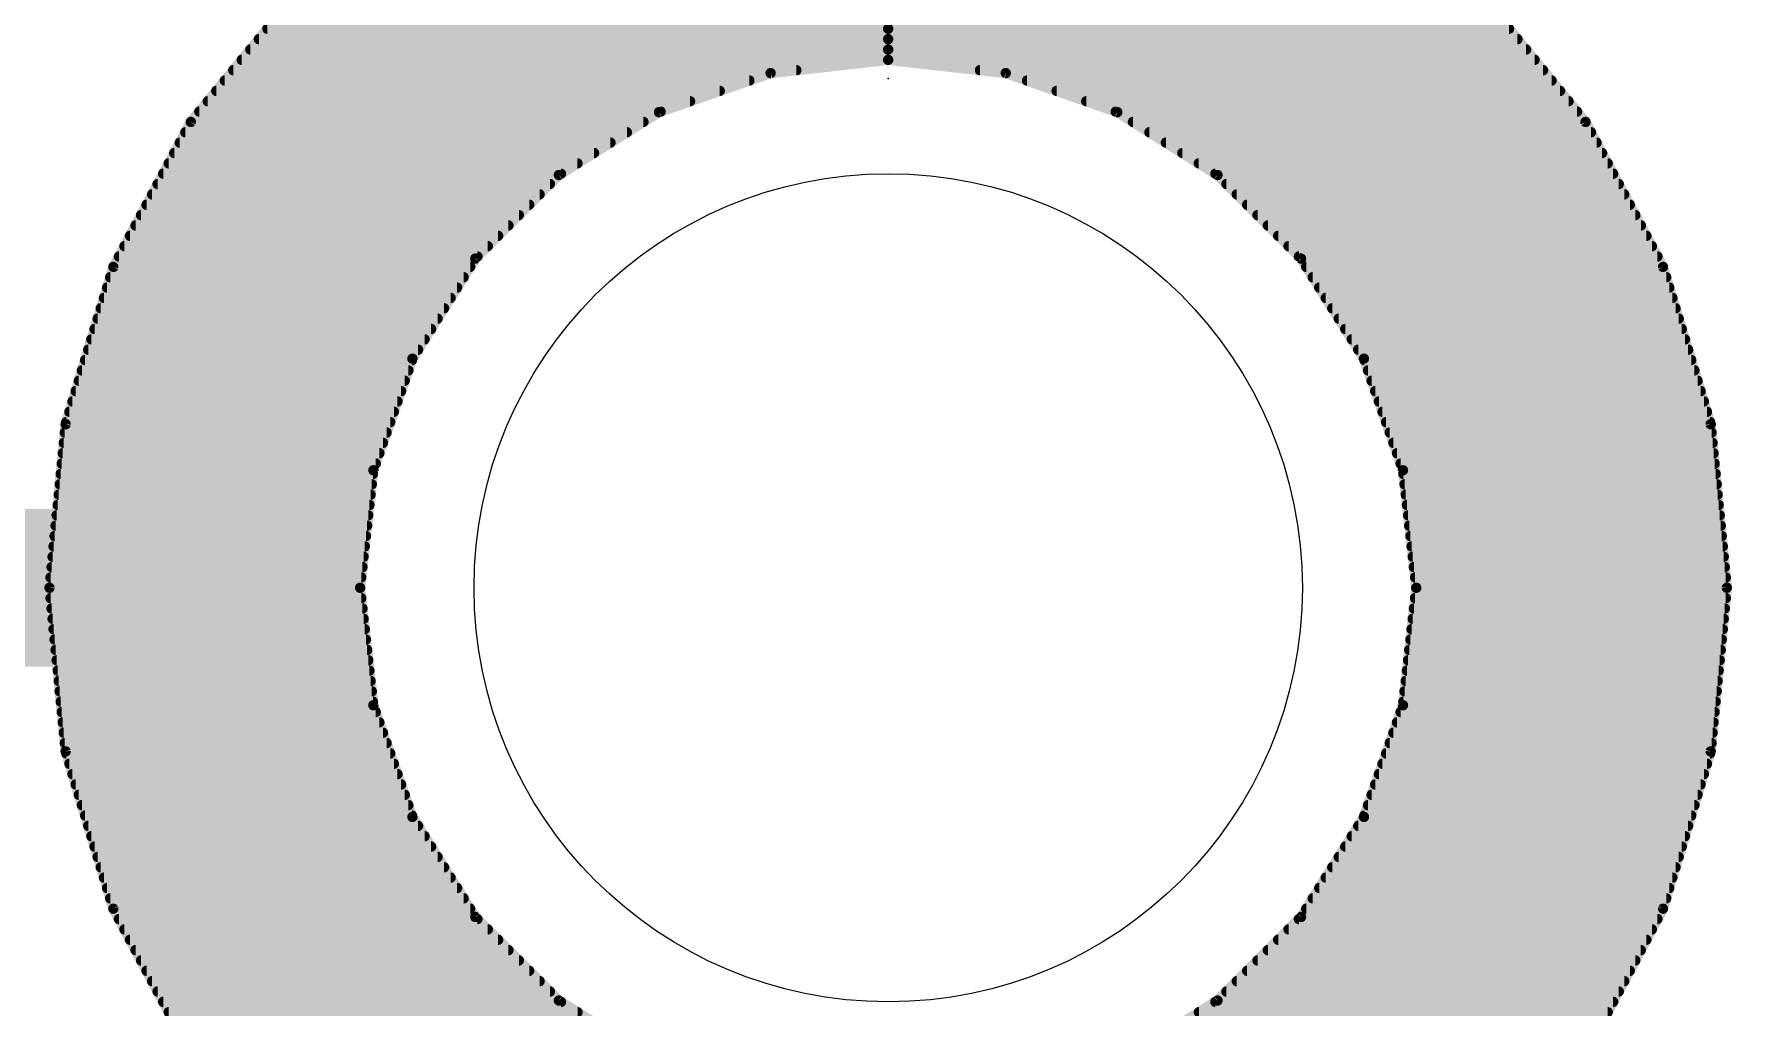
# Model space of a CAD drawing. Extents: x -6.3 to 43.3, y -21.6 to 50.8.
# Drawn here: x 30.925 to 32.565, y 1.135 to 2.075 of the extents above; entities that cross this region are included whole.
import ezdxf

# ---------------------------------------------------------------- set-up
doc = ezdxf.new("R2010")
doc.units = 0
for name, color, linetype in [('1', 12, 'CONTINUOUS'), ('20', 31, 'CONTINUOUS'), ('24', 53, 'CONTINUOUS')]:
    doc.layers.add(name, color=color, linetype=linetype)

# ---------------------------------------------------------------- blocks, each defined once
blk = doc.blocks.new('RECT')
blk.add_solid([(-0.5, -0.5), (0.5, -0.5), (-0.5, 0.5), (0.5, 0.5)])

msp = doc.modelspace()

# ---------------------------------------------------------------- linework, layer by layer
at = {"layer": '1'}
for points, const_width in [([(31.75, 2.05), (31.75, 2.35)], 0.01), ([(31.75, 2.35), (31.75, 2.05)], 0.01), ([(31.4896, 2.1686), (31.1214, 1.8004)], 0.1524), ([(32.3786, 1.8004), (32.0104, 2.1686)], 0.1524), ([(31.1772, 2.1128), (31.0765, 1.99)], 0.01), ([(32.4235, 1.99), (32.3228, 2.1128)], 0.01), ([(31.1504, 2.08), (31.75, 2.08)], 0.01), ([(31.75, 2.08), (32.3496, 2.08)], 0.01), ([(31.1422, 2.07), (31.75, 2.07)], 0.01), ([(31.75, 2.07), (32.3578, 2.07)], 0.01), ([(31.1257, 2.05), (31.75, 2.05)], 0.01), ([(31.134, 2.06), (31.75, 2.06)], 0.01), ([(31.6365, 2.0372), (31.75, 2.05)], 0.01), ([(31.75, 2.06), (32.3661, 2.06)], 0.01), ([(31.75, 2.05), (31.8635, 2.0372)], 0.01), ([(31.75, 2.05), (32.3743, 2.05)], 0.01), ([(31.1093, 2.03), (31.6159, 2.03)], 0.01), ([(31.1175, 2.04), (31.6613, 2.04)], 0.01), ([(31.5287, 1.9995), (31.6365, 2.0372)], 0.01), ([(31.8387, 2.04), (32.3825, 2.04)], 0.01), ([(31.8635, 2.0372), (31.9713, 1.9995)], 0.01), ([(31.8841, 2.03), (32.3907, 2.03)], 0.01), ([(31.1011, 2.02), (31.5873, 2.02)], 0.01), ([(31.9127, 2.02), (32.3989, 2.02)], 0.01), ([(31.0847, 2), (31.5302, 2)], 0.01), ([(31.0929, 2.01), (31.5587, 2.01)], 0.01), ([(31.432, 1.9387), (31.5287, 1.9995)], 0.01), ([(31.9413, 2.01), (32.4071, 2.01)], 0.01), ([(31.9698, 2), (32.4153, 2)], 0.01), ([(31.9713, 1.9995), (32.068, 1.9387)], 0.01), ([(31.0765, 1.99), (31.0017, 1.85)], 0.01), ([(31.0712, 1.98), (31.4977, 1.98)], 0.01), ([(31.0765, 1.99), (31.5136, 1.99)], 0.01), ([(31.9864, 1.99), (32.4235, 1.99)], 0.01), ([(32.0023, 1.98), (32.4288, 1.98)], 0.01), ([(32.4983, 1.85), (32.4235, 1.99)], 0.01), ([(31.0658, 1.97), (31.4818, 1.97)], 0.01), ([(32.0182, 1.97), (32.4342, 1.97)], 0.01), ([(31.0551, 1.95), (31.4499, 1.95)], 0.01), ([(31.0605, 1.96), (31.4659, 1.96)], 0.01), ([(32.0341, 1.96), (32.4395, 1.96)], 0.01), ([(32.05, 1.95), (32.4449, 1.95)], 0.01), ([(31.0498, 1.94), (31.434, 1.94)], 0.01), ([(31.3513, 1.858), (31.432, 1.9387)], 0.01), ([(32.066, 1.94), (32.4502, 1.94)], 0.01), ([(32.068, 1.9387), (32.1487, 1.858)], 0.01), ([(31.0391, 1.92), (31.4133, 1.92)], 0.01), ([(31.0444, 1.93), (31.4233, 1.93)], 0.01), ([(32.0767, 1.93), (32.4556, 1.93)], 0.01), ([(32.0867, 1.92), (32.4609, 1.92)], 0.01), ([(31.0284, 1.9), (31.3933, 1.9)], 0.01), ([(31.0337, 1.91), (31.4033, 1.91)], 0.01), ([(32.0967, 1.91), (32.4663, 1.91)], 0.01), ([(32.1067, 1.9), (32.4716, 1.9)], 0.01), ([(31.0231, 1.89), (31.3833, 1.89)], 0.01), ([(32.1167, 1.89), (32.477, 1.89)], 0.01), ([(31.0124, 1.87), (31.3633, 1.87)], 0.01), ([(31.0177, 1.88), (31.3733, 1.88)], 0.01), ([(31.1214, 1.8004), (31.1214, 1.5614)], 0.1524), ([(32.1267, 1.88), (32.4823, 1.88)], 0.01), ([(32.1367, 1.87), (32.4876, 1.87)], 0.01), ([(32.3786, 1.5614), (32.3786, 1.8004)], 0.1524), ([(31.0017, 1.85), (30.9556, 1.698)], 0.01), ([(31.0017, 1.85), (31.3463, 1.85)], 0.01), ([(31.007, 1.86), (31.3533, 1.86)], 0.01), ([(31.2905, 1.7613), (31.3513, 1.858)], 0.01), ([(32.1467, 1.86), (32.493, 1.86)], 0.01), ([(32.1487, 1.858), (32.2095, 1.7613)], 0.01), ([(32.1537, 1.85), (32.4983, 1.85)], 0.01), ([(32.5444, 1.698), (32.4983, 1.85)], 0.01), ([(30.9986, 1.84), (31.34, 1.84)], 0.01), ([(32.16, 1.84), (32.5014, 1.84)], 0.01), ([(30.9926, 1.82), (31.3274, 1.82)], 0.01), ([(30.9956, 1.83), (31.3337, 1.83)], 0.01), ([(32.1663, 1.83), (32.5044, 1.83)], 0.01), ([(32.1726, 1.82), (32.5074, 1.82)], 0.01), ([(30.9865, 1.8), (31.3148, 1.8)], 0.01), ([(30.9895, 1.81), (31.3211, 1.81)], 0.01), ([(32.1789, 1.81), (32.5105, 1.81)], 0.01), ([(32.1852, 1.8), (32.5135, 1.8)], 0.01), ([(30.9835, 1.79), (31.3086, 1.79)], 0.01), ([(32.1914, 1.79), (32.5165, 1.79)], 0.01), ([(30.9774, 1.77), (31.296, 1.77)], 0.01), ([(30.9804, 1.78), (31.3023, 1.78)], 0.01), ([(32.1977, 1.78), (32.5196, 1.78)], 0.01), ([(32.204, 1.77), (32.5226, 1.77)], 0.01), ([(30.9713, 1.75), (31.2866, 1.75)], 0.01), ([(30.9744, 1.76), (31.2901, 1.76)], 0.01), ([(31.2528, 1.6535), (31.2905, 1.7613)], 0.01), ([(32.2095, 1.7613), (32.2472, 1.6535)], 0.01), ([(32.2099, 1.76), (32.5256, 1.76)], 0.01), ([(32.2134, 1.75), (32.5287, 1.75)], 0.01), ([(30.9683, 1.74), (31.2831, 1.74)], 0.01), ([(32.2169, 1.74), (32.5317, 1.74)], 0.01), ([(30.9622, 1.72), (31.2761, 1.72)], 0.01), ([(30.9653, 1.73), (31.2796, 1.73)], 0.01), ([(32.2204, 1.73), (32.5347, 1.73)], 0.01), ([(32.2239, 1.72), (32.5378, 1.72)], 0.01), ([(30.9592, 1.71), (31.2726, 1.71)], 0.01), ([(32.2274, 1.71), (32.5408, 1.71)], 0.01), ([(30.9556, 1.698), (30.94, 1.54)], 0.01), ([(30.9548, 1.69), (31.2656, 1.69)], 0.01), ([(30.9562, 1.7), (31.2691, 1.7)], 0.01), ([(32.2309, 1.7), (32.5438, 1.7)], 0.01), ([(32.2344, 1.69), (32.5452, 1.69)], 0.01), ([(32.56, 1.54), (32.5444, 1.698)], 0.01), ([(30.9528, 1.67), (31.2586, 1.67)], 0.01), ([(30.9538, 1.68), (31.2621, 1.68)], 0.01), ([(32.2379, 1.68), (32.5462, 1.68)], 0.01), ([(32.2414, 1.67), (32.5472, 1.67)], 0.01), ([(30.9518, 1.66), (31.2551, 1.66)], 0.01), ([(31.24, 1.54), (31.2528, 1.6535)], 0.01), ([(32.2449, 1.66), (32.5482, 1.66)], 0.01), ([(32.2472, 1.6535), (32.26, 1.54)], 0.01), ([(30.9499, 1.64), (31.2513, 1.64)], 0.01), ([(30.9508, 1.65), (31.2524, 1.65)], 0.01), ([(32.2476, 1.65), (32.5492, 1.65)], 0.01), ([(32.2487, 1.64), (32.5502, 1.64)], 0.01), ([(30.9479, 1.62), (31.249, 1.62)], 0.01), ([(30.9489, 1.63), (31.2501, 1.63)], 0.01), ([(31.1214, 1.5614), (31.1, 1.54)], 0.1524), ([(32.2499, 1.63), (32.5511, 1.63)], 0.01), ([(32.251, 1.62), (32.5521, 1.62)], 0.01), ([(32.4, 1.54), (32.3786, 1.5614)], 0.1524), ([(31.1, 1.54), (30.8298, 1.54)], 0.1524), ([(30.9469, 1.61), (31.2479, 1.61)], 0.01), ([(31.1, 1.54), (31.1214, 1.5186)], 0.1524), ([(32.2521, 1.61), (32.5531, 1.61)], 0.01), ([(32.3786, 1.5186), (32.4, 1.54)], 0.1524), ([(30.9449, 1.59), (31.2456, 1.59)], 0.01), ([(30.9459, 1.6), (31.2468, 1.6)], 0.01), ([(31.1214, 1.5186), (31.1214, 1.2796)], 0.1524), ([(32.2532, 1.6), (32.5541, 1.6)], 0.01), ([(32.2544, 1.59), (32.5551, 1.59)], 0.01), ([(32.3786, 1.2796), (32.3786, 1.5186)], 0.1524), ([(30.943, 1.57), (31.2434, 1.57)], 0.01), ([(30.9439, 1.58), (31.2445, 1.58)], 0.01), ([(32.2555, 1.58), (32.5561, 1.58)], 0.01), ([(32.2566, 1.57), (32.557, 1.57)], 0.01), ([(30.942, 1.56), (31.2423, 1.56)], 0.01), ([(32.2577, 1.56), (32.558, 1.56)], 0.01), ([(31.24, 1.54), (30.94, 1.54)], 0.01), ([(30.94, 1.54), (30.9556, 1.382)], 0.01), ([(30.94, 1.54), (31.24, 1.54)], 0.01), ([(30.94, 1.54), (31.24, 1.54)], 0.01), ([(30.941, 1.55), (31.2411, 1.55)], 0.01), ([(31.2528, 1.4265), (31.24, 1.54)], 0.01), ([(32.26, 1.54), (32.2472, 1.4265)], 0.01), ([(32.2589, 1.55), (32.559, 1.55)], 0.01), ([(32.56, 1.54), (32.26, 1.54)], 0.01), ([(32.26, 1.54), (32.56, 1.54)], 0.01), ([(32.26, 1.54), (32.56, 1.54)], 0.01), ([(32.5444, 1.382), (32.56, 1.54)], 0.01), ([(30.941, 1.53), (31.2411, 1.53)], 0.01), ([(32.2589, 1.53), (32.559, 1.53)], 0.01), ([(30.942, 1.52), (31.2423, 1.52)], 0.01), ([(30.943, 1.51), (31.2434, 1.51)], 0.01), ([(32.2566, 1.51), (32.557, 1.51)], 0.01), ([(32.2577, 1.52), (32.558, 1.52)], 0.01), ([(30.9439, 1.5), (31.2445, 1.5)], 0.01), ([(30.9449, 1.49), (31.2456, 1.49)], 0.01), ([(32.2544, 1.49), (32.5551, 1.49)], 0.01), ([(32.2555, 1.5), (32.5561, 1.5)], 0.01), ([(30.9459, 1.48), (31.2468, 1.48)], 0.01), ([(32.2532, 1.48), (32.5541, 1.48)], 0.01), ([(30.9469, 1.47), (31.2479, 1.47)], 0.01), ([(30.9479, 1.46), (31.249, 1.46)], 0.01), ([(32.251, 1.46), (32.5521, 1.46)], 0.01), ([(32.2521, 1.47), (32.5531, 1.47)], 0.01), ([(30.9489, 1.45), (31.2501, 1.45)], 0.01), ([(30.9498, 1.44), (31.2513, 1.44)], 0.01), ([(32.2487, 1.44), (32.5502, 1.44)], 0.01), ([(32.2499, 1.45), (32.5511, 1.45)], 0.01), ([(30.9508, 1.43), (31.2524, 1.43)], 0.01), ([(31.2905, 1.3187), (31.2528, 1.4265)], 0.01), ([(32.2472, 1.4265), (32.2095, 1.3187)], 0.01), ([(32.2476, 1.43), (32.5492, 1.43)], 0.01), ([(30.9518, 1.42), (31.2551, 1.42)], 0.01), ([(30.9528, 1.41), (31.2586, 1.41)], 0.01), ([(32.2414, 1.41), (32.5472, 1.41)], 0.01), ([(32.2449, 1.42), (32.5482, 1.42)], 0.01), ([(30.9538, 1.4), (31.2621, 1.4)], 0.01), ([(30.9548, 1.39), (31.2656, 1.39)], 0.01), ([(32.2344, 1.39), (32.5452, 1.39)], 0.01), ([(32.2379, 1.4), (32.5462, 1.4)], 0.01), ([(30.9556, 1.382), (31.0017, 1.23)], 0.01), ([(30.9562, 1.38), (31.2691, 1.38)], 0.01), ([(32.2309, 1.38), (32.5438, 1.38)], 0.01), ([(32.4983, 1.23), (32.5444, 1.382)], 0.01), ([(30.9592, 1.37), (31.2726, 1.37)], 0.01), ([(30.9622, 1.36), (31.2761, 1.36)], 0.01), ([(32.2239, 1.36), (32.5378, 1.36)], 0.01), ([(32.2274, 1.37), (32.5408, 1.37)], 0.01), ([(30.9653, 1.35), (31.2796, 1.35)], 0.01), ([(30.9683, 1.34), (31.2831, 1.34)], 0.01), ([(31.1214, 1.2796), (31.4896, 0.9114)], 0.1524), ([(32.0104, 0.9114), (32.3786, 1.2796)], 0.1524), ([(32.2169, 1.34), (32.5317, 1.34)], 0.01), ([(32.2204, 1.35), (32.5347, 1.35)], 0.01), ([(30.9713, 1.33), (31.2866, 1.33)], 0.01), ([(32.2134, 1.33), (32.5287, 1.33)], 0.01), ([(30.9744, 1.32), (31.2901, 1.32)], 0.01), ([(30.9774, 1.31), (31.296, 1.31)], 0.01), ([(31.3513, 1.222), (31.2905, 1.3187)], 0.01), ([(32.2095, 1.3187), (32.1487, 1.222)], 0.01), ([(32.204, 1.31), (32.5226, 1.31)], 0.01), ([(32.2099, 1.32), (32.5256, 1.32)], 0.01), ([(30.9804, 1.3), (31.3023, 1.3)], 0.01), ([(32.1977, 1.3), (32.5196, 1.3)], 0.01), ([(30.9835, 1.29), (31.3086, 1.29)], 0.01), ([(30.9865, 1.28), (31.3148, 1.28)], 0.01), ([(32.1852, 1.28), (32.5135, 1.28)], 0.01), ([(32.1915, 1.29), (32.5165, 1.29)], 0.01), ([(30.9895, 1.27), (31.3211, 1.27)], 0.01), ([(30.9926, 1.26), (31.3274, 1.26)], 0.01), ([(32.1726, 1.26), (32.5074, 1.26)], 0.01), ([(32.1789, 1.27), (32.5105, 1.27)], 0.01), ([(30.9956, 1.25), (31.3337, 1.25)], 0.01), ([(32.1663, 1.25), (32.5044, 1.25)], 0.01), ([(30.9986, 1.24), (31.34, 1.24)], 0.01), ([(31.0017, 1.23), (31.0765, 1.09)], 0.01), ([(31.0017, 1.23), (31.3463, 1.23)], 0.01), ([(32.1538, 1.23), (32.4983, 1.23)], 0.01), ([(32.16, 1.24), (32.5014, 1.24)], 0.01), ([(32.4235, 1.09), (32.4983, 1.23)], 0.01), ([(31.007, 1.22), (31.3533, 1.22)], 0.01), ([(31.0124, 1.21), (31.3633, 1.21)], 0.01), ([(31.432, 1.1413), (31.3513, 1.222)], 0.01), ([(32.1487, 1.222), (32.068, 1.1413)], 0.01), ([(32.1367, 1.21), (32.4876, 1.21)], 0.01), ([(32.1467, 1.22), (32.493, 1.22)], 0.01), ([(31.0177, 1.2), (31.3733, 1.2)], 0.01), ([(32.1267, 1.2), (32.4823, 1.2)], 0.01), ([(31.0231, 1.19), (31.3833, 1.19)], 0.01), ([(31.0284, 1.18), (31.3933, 1.18)], 0.01), ([(32.1067, 1.18), (32.4716, 1.18)], 0.01), ([(32.1167, 1.19), (32.4769, 1.19)], 0.01), ([(31.0337, 1.17), (31.4033, 1.17)], 0.01), ([(31.0391, 1.16), (31.4133, 1.16)], 0.01), ([(32.0867, 1.16), (32.4609, 1.16)], 0.01), ([(32.0967, 1.17), (32.4663, 1.17)], 0.01), ([(31.0444, 1.15), (31.4233, 1.15)], 0.01), ([(32.0767, 1.15), (32.4556, 1.15)], 0.01), ([(31.0498, 1.14), (31.434, 1.14)], 0.01), ([(31.0551, 1.13), (31.45, 1.13)], 0.01), ([(31.5287, 1.0805), (31.432, 1.1413)], 0.01), ([(32.068, 1.1413), (31.9713, 1.0805)], 0.01), ([(32.0501, 1.13), (32.4449, 1.13)], 0.01), ([(32.066, 1.14), (32.4502, 1.14)], 0.01)]:
    msp.add_lwpolyline(points, dxfattribs=dict(at, const_width=const_width))
for points, const_width in [([(31.1504, 2.0825, 1), (31.1504, 2.0775)], 0.005), ([(31.75, 2.0825, 1), (31.75, 2.0775)], 0.005), ([(31.75, 2.0775, 1), (31.75, 2.0825)], 0.005), ([(32.3496, 2.0775, 1), (32.3496, 2.0825)], 0.005), ([(31.1422, 2.0725, 1), (31.1422, 2.0675)], 0.005), ([(31.75, 2.0725, 1), (31.75, 2.0675)], 0.005), ([(31.75, 2.0675, 1), (31.75, 2.0725)], 0.005), ([(32.3578, 2.0675, 1), (32.3578, 2.0725)], 0.005), ([(31.1257, 2.0525, 1), (31.1257, 2.0475)], 0.005), ([(31.134, 2.0625, 1), (31.134, 2.0575)], 0.005), ([(31.75, 2.0625, 1), (31.75, 2.0575)], 0.005), ([(31.7503, 2.0525, 1), (31.7497, 2.0475)], 0.005), ([(31.75, 2.0525, 1), (31.75, 2.0475)], 0.005), ([(31.7475, 2.05, 1), (31.7525, 2.05)], 0.005), ([(31.7475, 2.05, 1), (31.7525, 2.05)], 0.005), ([(31.7503, 2.0475, 1), (31.7497, 2.0525)], 0.005), ([(31.75, 2.0575, 1), (31.75, 2.0625)], 0.005), ([(31.75, 2.0475, 1), (31.75, 2.0525)], 0.005), ([(32.3661, 2.0575, 1), (32.3661, 2.0625)], 0.005), ([(32.3743, 2.0475, 1), (32.3743, 2.0525)], 0.005), ([(31.1093, 2.0325, 1), (31.1093, 2.0275)], 0.005), ([(31.1175, 2.0425, 1), (31.1175, 2.0375)], 0.005), ([(31.6159, 2.0275, 1), (31.6159, 2.0325)], 0.005), ([(31.6362, 2.0397, 1), (31.6368, 2.0347)], 0.005), ([(31.6373, 2.0349, 1), (31.6357, 2.0396)], 0.005), ([(31.6613, 2.0375, 1), (31.6613, 2.0425)], 0.005), ([(31.8387, 2.0425, 1), (31.8387, 2.0375)], 0.005), ([(31.8643, 2.0396, 1), (31.8627, 2.0349)], 0.005), ([(31.8632, 2.0347, 1), (31.8638, 2.0397)], 0.005), ([(31.8841, 2.0325, 1), (31.8841, 2.0275)], 0.005), ([(32.3825, 2.0375, 1), (32.3825, 2.0425)], 0.005), ([(32.3907, 2.0275, 1), (32.3907, 2.0325)], 0.005), ([(31.1011, 2.0225, 1), (31.1011, 2.0175)], 0.005), ([(31.5873, 2.0175, 1), (31.5873, 2.0225)], 0.005), ([(31.9127, 2.0225, 1), (31.9127, 2.0175)], 0.005), ([(32.3989, 2.0175, 1), (32.3989, 2.0225)], 0.005), ([(31.0847, 2.0025, 1), (31.0847, 1.9975)], 0.005), ([(31.0929, 2.0125, 1), (31.0929, 2.0075)], 0.005), ([(31.5279, 2.0019, 1), (31.5295, 1.9971)], 0.005), ([(31.53, 1.9974, 1), (31.5274, 2.0016)], 0.005), ([(31.5302, 1.9975, 1), (31.5302, 2.0025)], 0.005), ([(31.5587, 2.0075, 1), (31.5587, 2.0125)], 0.005), ([(31.9413, 2.0125, 1), (31.9413, 2.0075)], 0.005), ([(31.9698, 2.0025, 1), (31.9698, 1.9975)], 0.005), ([(31.9726, 2.0016, 1), (31.97, 1.9974)], 0.005), ([(31.9705, 1.9971, 1), (31.9721, 2.0019)], 0.005), ([(32.4071, 2.0075, 1), (32.4071, 2.0125)], 0.005), ([(32.4153, 1.9975, 1), (32.4153, 2.0025)], 0.005), ([(31.0712, 1.9825, 1), (31.0712, 1.9775)], 0.005), ([(31.0765, 1.9925, 1), (31.0765, 1.9875)], 0.005), ([(31.0746, 1.9916, 1), (31.0784, 1.9884)], 0.005), ([(31.0787, 1.9888, 1), (31.0743, 1.9912)], 0.005), ([(31.4977, 1.9775, 1), (31.4977, 1.9825)], 0.005), ([(31.5136, 1.9875, 1), (31.5136, 1.9925)], 0.005), ([(31.9864, 1.9925, 1), (31.9864, 1.9875)], 0.005), ([(32.0023, 1.9825, 1), (32.0023, 1.9775)], 0.005), ([(32.4257, 1.9912, 1), (32.4213, 1.9888)], 0.005), ([(32.4216, 1.9884, 1), (32.4254, 1.9916)], 0.005), ([(32.4235, 1.9875, 1), (32.4235, 1.9925)], 0.005), ([(32.4288, 1.9775, 1), (32.4288, 1.9825)], 0.005), ([(31.0658, 1.9725, 1), (31.0658, 1.9675)], 0.005), ([(31.4818, 1.9675, 1), (31.4818, 1.9725)], 0.005), ([(32.0182, 1.9725, 1), (32.0182, 1.9675)], 0.005), ([(32.4342, 1.9675, 1), (32.4342, 1.9725)], 0.005), ([(31.0551, 1.9525, 1), (31.0551, 1.9475)], 0.005), ([(31.0605, 1.9625, 1), (31.0605, 1.9575)], 0.005), ([(31.4499, 1.9475, 1), (31.4499, 1.9525)], 0.005), ([(31.4659, 1.9575, 1), (31.4659, 1.9625)], 0.005), ([(32.0341, 1.9625, 1), (32.0341, 1.9575)], 0.005), ([(32.05, 1.9525, 1), (32.05, 1.9475)], 0.005), ([(32.4395, 1.9575, 1), (32.4395, 1.9625)], 0.005), ([(32.4449, 1.9475, 1), (32.4449, 1.9525)], 0.005), ([(31.0498, 1.9425, 1), (31.0498, 1.9375)], 0.005), ([(31.4307, 1.9409, 1), (31.4333, 1.9366)], 0.005), ([(31.4338, 1.937, 1), (31.4303, 1.9405)], 0.005), ([(31.434, 1.9375, 1), (31.434, 1.9425)], 0.005), ([(32.066, 1.9425, 1), (32.066, 1.9375)], 0.005), ([(32.0697, 1.9405, 1), (32.0662, 1.937)], 0.005), ([(32.0667, 1.9366, 1), (32.0693, 1.9409)], 0.005), ([(32.4502, 1.9375, 1), (32.4502, 1.9425)], 0.005), ([(31.0391, 1.9225, 1), (31.0391, 1.9175)], 0.005), ([(31.0444, 1.9325, 1), (31.0444, 1.9275)], 0.005), ([(31.4133, 1.9175, 1), (31.4133, 1.9225)], 0.005), ([(31.4233, 1.9275, 1), (31.4233, 1.9325)], 0.005), ([(32.0767, 1.9325, 1), (32.0767, 1.9275)], 0.005), ([(32.0867, 1.9225, 1), (32.0867, 1.9175)], 0.005), ([(32.4556, 1.9275, 1), (32.4556, 1.9325)], 0.005), ([(32.4609, 1.9175, 1), (32.4609, 1.9225)], 0.005), ([(31.0284, 1.9025, 1), (31.0284, 1.8975)], 0.005), ([(31.0337, 1.9125, 1), (31.0337, 1.9075)], 0.005), ([(31.3933, 1.8975, 1), (31.3933, 1.9025)], 0.005), ([(31.4033, 1.9075, 1), (31.4033, 1.9125)], 0.005), ([(32.0967, 1.9125, 1), (32.0967, 1.9075)], 0.005), ([(32.1067, 1.9025, 1), (32.1067, 1.8975)], 0.005), ([(32.4663, 1.9075, 1), (32.4663, 1.9125)], 0.005), ([(32.4716, 1.8975, 1), (32.4716, 1.9025)], 0.005), ([(31.0231, 1.8925, 1), (31.0231, 1.8875)], 0.005), ([(31.3833, 1.8875, 1), (31.3833, 1.8925)], 0.005), ([(32.1167, 1.8925, 1), (32.1167, 1.8875)], 0.005), ([(32.477, 1.8875, 1), (32.477, 1.8925)], 0.005), ([(31.0124, 1.8725, 1), (31.0124, 1.8675)], 0.005), ([(31.0177, 1.8825, 1), (31.0177, 1.8775)], 0.005), ([(31.1595, 1.8004, 1), (31.0833, 1.8004)], 0.0762), ([(31.3633, 1.8675, 1), (31.3633, 1.8725)], 0.005), ([(31.3733, 1.8775, 1), (31.3733, 1.8825)], 0.005), ([(32.1267, 1.8825, 1), (32.1267, 1.8775)], 0.005), ([(32.1367, 1.8725, 1), (32.1367, 1.8675)], 0.005), ([(32.4167, 1.8004, 1), (32.3405, 1.8004)], 0.0762), ([(32.4823, 1.8775, 1), (32.4823, 1.8825)], 0.005), ([(32.4876, 1.8675, 1), (32.4876, 1.8725)], 0.005), ([(31.0017, 1.8525, 1), (31.0017, 1.8475)], 0.005), ([(30.9995, 1.8512, 1), (31.0039, 1.8488)], 0.005), ([(31.004, 1.8492, 1), (30.9993, 1.8507)], 0.005), ([(31.007, 1.8625, 1), (31.007, 1.8575)], 0.005), ([(31.0945, 1.8273, 1), (31.1483, 1.7734)], 0.0762), ([(31.3463, 1.8475, 1), (31.3463, 1.8525)], 0.005), ([(31.3495, 1.8597, 1), (31.353, 1.8562)], 0.005), ([(31.3534, 1.8567, 1), (31.3491, 1.8593)], 0.005), ([(31.3533, 1.8575, 1), (31.3533, 1.8625)], 0.005), ([(32.1467, 1.8625, 1), (32.1467, 1.8575)], 0.005), ([(32.1509, 1.8593, 1), (32.1466, 1.8567)], 0.005), ([(32.147, 1.8562, 1), (32.1505, 1.8597)], 0.005), ([(32.1537, 1.8525, 1), (32.1537, 1.8475)], 0.005), ([(32.3517, 1.7734, 1), (32.4055, 1.8273)], 0.0762), ([(32.493, 1.8575, 1), (32.493, 1.8625)], 0.005), ([(32.5007, 1.8507, 1), (32.496, 1.8492)], 0.005), ([(32.4961, 1.8488, 1), (32.5005, 1.8512)], 0.005), ([(32.4983, 1.8475, 1), (32.4983, 1.8525)], 0.005), ([(30.9986, 1.8425, 1), (30.9986, 1.8375)], 0.005), ([(31.34, 1.8375, 1), (31.34, 1.8425)], 0.005), ([(32.16, 1.8425, 1), (32.16, 1.8375)], 0.005), ([(32.5014, 1.8375, 1), (32.5014, 1.8425)], 0.005), ([(30.9926, 1.8225, 1), (30.9926, 1.8175)], 0.005), ([(30.9956, 1.8325, 1), (30.9956, 1.8275)], 0.005), ([(31.3274, 1.8175, 1), (31.3274, 1.8225)], 0.005), ([(31.3337, 1.8275, 1), (31.3337, 1.8325)], 0.005), ([(32.1663, 1.8325, 1), (32.1663, 1.8275)], 0.005), ([(32.1726, 1.8225, 1), (32.1726, 1.8175)], 0.005), ([(32.5044, 1.8275, 1), (32.5044, 1.8325)], 0.005), ([(32.5074, 1.8175, 1), (32.5074, 1.8225)], 0.005), ([(30.9865, 1.8025, 1), (30.9865, 1.7975)], 0.005), ([(30.9895, 1.8125, 1), (30.9895, 1.8075)], 0.005), ([(31.3148, 1.7975, 1), (31.3148, 1.8025)], 0.005), ([(31.3211, 1.8075, 1), (31.3211, 1.8125)], 0.005), ([(32.1789, 1.8125, 1), (32.1789, 1.8075)], 0.005), ([(32.1852, 1.8025, 1), (32.1852, 1.7975)], 0.005), ([(32.5105, 1.8075, 1), (32.5105, 1.8125)], 0.005), ([(32.5135, 1.7975, 1), (32.5135, 1.8025)], 0.005), ([(30.9835, 1.7925, 1), (30.9835, 1.7875)], 0.005), ([(31.3086, 1.7875, 1), (31.3086, 1.7925)], 0.005), ([(32.1914, 1.7925, 1), (32.1914, 1.7875)], 0.005), ([(32.5165, 1.7875, 1), (32.5165, 1.7925)], 0.005), ([(30.9774, 1.7725, 1), (30.9774, 1.7675)], 0.005), ([(30.9804, 1.7825, 1), (30.9804, 1.7775)], 0.005), ([(31.296, 1.7675, 1), (31.296, 1.7725)], 0.005), ([(31.3023, 1.7775, 1), (31.3023, 1.7825)], 0.005), ([(32.1977, 1.7825, 1), (32.1977, 1.7775)], 0.005), ([(32.204, 1.7725, 1), (32.204, 1.7675)], 0.005), ([(32.5196, 1.7775, 1), (32.5196, 1.7825)], 0.005), ([(32.5226, 1.7675, 1), (32.5226, 1.7725)], 0.005), ([(30.9713, 1.7525, 1), (30.9713, 1.7475)], 0.005), ([(30.9744, 1.7625, 1), (30.9744, 1.7575)], 0.005), ([(31.2866, 1.7475, 1), (31.2866, 1.7525)], 0.005), ([(31.2884, 1.7626, 1), (31.2926, 1.76)], 0.005), ([(31.2929, 1.7605, 1), (31.2881, 1.7621)], 0.005), ([(31.2901, 1.7575, 1), (31.2901, 1.7625)], 0.005), ([(32.2119, 1.7621, 1), (32.2071, 1.7605)], 0.005), ([(32.2074, 1.76, 1), (32.2116, 1.7626)], 0.005), ([(32.2099, 1.7625, 1), (32.2099, 1.7575)], 0.005), ([(32.2134, 1.7525, 1), (32.2134, 1.7475)], 0.005), ([(32.5256, 1.7575, 1), (32.5256, 1.7625)], 0.005), ([(32.5287, 1.7475, 1), (32.5287, 1.7525)], 0.005), ([(30.9683, 1.7425, 1), (30.9683, 1.7375)], 0.005), ([(31.2831, 1.7375, 1), (31.2831, 1.7425)], 0.005), ([(32.2169, 1.7425, 1), (32.2169, 1.7375)], 0.005), ([(32.5317, 1.7375, 1), (32.5317, 1.7425)], 0.005), ([(30.9622, 1.7225, 1), (30.9622, 1.7175)], 0.005), ([(30.9653, 1.7325, 1), (30.9653, 1.7275)], 0.005), ([(31.2761, 1.7175, 1), (31.2761, 1.7225)], 0.005), ([(31.2796, 1.7275, 1), (31.2796, 1.7325)], 0.005), ([(32.2204, 1.7325, 1), (32.2204, 1.7275)], 0.005), ([(32.2239, 1.7225, 1), (32.2239, 1.7175)], 0.005), ([(32.5347, 1.7275, 1), (32.5347, 1.7325)], 0.005), ([(32.5378, 1.7175, 1), (32.5378, 1.7225)], 0.005), ([(30.9592, 1.7125, 1), (30.9592, 1.7075)], 0.005), ([(31.2726, 1.7075, 1), (31.2726, 1.7125)], 0.005), ([(32.2274, 1.7125, 1), (32.2274, 1.7075)], 0.005), ([(32.5408, 1.7075, 1), (32.5408, 1.7125)], 0.005), ([(30.9548, 1.6925, 1), (30.9548, 1.6875)], 0.005), ([(30.9581, 1.6978, 1), (30.9531, 1.6983)], 0.005), ([(30.9532, 1.6987, 1), (30.958, 1.6973)], 0.005), ([(30.9562, 1.7025, 1), (30.9562, 1.6975)], 0.005), ([(31.2656, 1.6875, 1), (31.2656, 1.6925)], 0.005), ([(31.2691, 1.6975, 1), (31.2691, 1.7025)], 0.005), ([(32.2309, 1.7025, 1), (32.2309, 1.6975)], 0.005), ([(32.2344, 1.6925, 1), (32.2344, 1.6875)], 0.005), ([(32.5469, 1.6983, 1), (32.5419, 1.6978)], 0.005), ([(32.542, 1.6973, 1), (32.5468, 1.6987)], 0.005), ([(32.5438, 1.6975, 1), (32.5438, 1.7025)], 0.005), ([(32.5452, 1.6875, 1), (32.5452, 1.6925)], 0.005), ([(30.9528, 1.6725, 1), (30.9528, 1.6675)], 0.005), ([(30.9538, 1.6825, 1), (30.9538, 1.6775)], 0.005), ([(31.2586, 1.6675, 1), (31.2586, 1.6725)], 0.005), ([(31.2621, 1.6775, 1), (31.2621, 1.6825)], 0.005), ([(32.2379, 1.6825, 1), (32.2379, 1.6775)], 0.005), ([(32.2414, 1.6725, 1), (32.2414, 1.6675)], 0.005), ([(32.5462, 1.6775, 1), (32.5462, 1.6825)], 0.005), ([(32.5472, 1.6675, 1), (32.5472, 1.6725)], 0.005), ([(30.9518, 1.6625, 1), (30.9518, 1.6575)], 0.005), ([(31.2553, 1.6532, 1), (31.2503, 1.6538)], 0.005), ([(31.2504, 1.6543, 1), (31.2551, 1.6527)], 0.005), ([(31.2551, 1.6575, 1), (31.2551, 1.6625)], 0.005), ([(32.2449, 1.6625, 1), (32.2449, 1.6575)], 0.005), ([(32.2497, 1.6538, 1), (32.2447, 1.6532)], 0.005), ([(32.2449, 1.6527, 1), (32.2496, 1.6543)], 0.005), ([(32.5482, 1.6575, 1), (32.5482, 1.6625)], 0.005), ([(30.9499, 1.6425, 1), (30.9499, 1.6375)], 0.005), ([(30.9508, 1.6525, 1), (30.9508, 1.6475)], 0.005), ([(31.2513, 1.6375, 1), (31.2513, 1.6425)], 0.005), ([(31.2524, 1.6475, 1), (31.2524, 1.6525)], 0.005), ([(32.2476, 1.6525, 1), (32.2476, 1.6475)], 0.005), ([(32.2487, 1.6425, 1), (32.2487, 1.6375)], 0.005), ([(32.5492, 1.6475, 1), (32.5492, 1.6525)], 0.005), ([(32.5502, 1.6375, 1), (32.5502, 1.6425)], 0.005), ([(30.9479, 1.6225, 1), (30.9479, 1.6175)], 0.005), ([(30.9489, 1.6325, 1), (30.9489, 1.6275)], 0.005), ([(31.1483, 1.5345, 1), (31.0945, 1.5883)], 0.0762), ([(31.249, 1.6175, 1), (31.249, 1.6225)], 0.005), ([(31.2501, 1.6275, 1), (31.2501, 1.6325)], 0.005), ([(32.2499, 1.6325, 1), (32.2499, 1.6275)], 0.005), ([(32.251, 1.6225, 1), (32.251, 1.6175)], 0.005), ([(32.4055, 1.5883, 1), (32.3517, 1.5345)], 0.0762), ([(32.5511, 1.6275, 1), (32.5511, 1.6325)], 0.005), ([(32.5521, 1.6175, 1), (32.5521, 1.6225)], 0.005), ([(30.9469, 1.6125, 1), (30.9469, 1.6075)], 0.005), ([(31.1269, 1.5669, 1), (31.0731, 1.5131)], 0.0762), ([(31.1, 1.5019, 1), (31.1, 1.5781)], 0.0762), ([(31.2479, 1.6075, 1), (31.2479, 1.6125)], 0.005), ([(32.2521, 1.6125, 1), (32.2521, 1.6075)], 0.005), ([(32.4269, 1.5131, 1), (32.3731, 1.5669)], 0.0762), ([(32.5531, 1.6075, 1), (32.5531, 1.6125)], 0.005), ([(30.9449, 1.5925, 1), (30.9449, 1.5875)], 0.005), ([(30.9459, 1.6025, 1), (30.9459, 1.5975)], 0.005), ([(31.0731, 1.5669, 1), (31.1269, 1.5131)], 0.0762), ([(31.0833, 1.5614, 1), (31.1595, 1.5614)], 0.0762), ([(31.1595, 1.5186, 1), (31.0833, 1.5186)], 0.0762), ([(31.2456, 1.5875, 1), (31.2456, 1.5925)], 0.005), ([(31.2468, 1.5975, 1), (31.2468, 1.6025)], 0.005), ([(32.2532, 1.6025, 1), (32.2532, 1.5975)], 0.005), ([(32.2544, 1.5925, 1), (32.2544, 1.5875)], 0.005), ([(32.3405, 1.5614, 1), (32.4167, 1.5614)], 0.0762), ([(32.4167, 1.5186, 1), (32.3405, 1.5186)], 0.0762), ([(32.3731, 1.5131, 1), (32.4269, 1.5669)], 0.0762), ([(32.5541, 1.5975, 1), (32.5541, 1.6025)], 0.005), ([(32.5551, 1.5875, 1), (32.5551, 1.5925)], 0.005), ([(30.943, 1.5725, 1), (30.943, 1.5675)], 0.005), ([(30.9439, 1.5825, 1), (30.9439, 1.5775)], 0.005), ([(31.0945, 1.4917, 1), (31.1483, 1.5455)], 0.0762), ([(31.2434, 1.5675, 1), (31.2434, 1.5725)], 0.005), ([(31.2445, 1.5775, 1), (31.2445, 1.5825)], 0.005), ([(32.2555, 1.5825, 1), (32.2555, 1.5775)], 0.005), ([(32.2566, 1.5725, 1), (32.2566, 1.5675)], 0.005), ([(32.3517, 1.5455, 1), (32.4055, 1.4917)], 0.0762), ([(32.5561, 1.5775, 1), (32.5561, 1.5825)], 0.005), ([(32.557, 1.5675, 1), (32.557, 1.5725)], 0.005), ([(30.942, 1.5625, 1), (30.942, 1.5575)], 0.005), ([(31.2423, 1.5575, 1), (31.2423, 1.5625)], 0.005), ([(32.2577, 1.5625, 1), (32.2577, 1.5575)], 0.005), ([(32.558, 1.5575, 1), (32.558, 1.5625)], 0.005), ([(30.94, 1.5425, 1), (30.94, 1.5375)], 0.005), ([(30.9425, 1.5402, 1), (30.9375, 1.5398)], 0.005), ([(30.94, 1.5425, 1), (30.94, 1.5375)], 0.005), ([(30.94, 1.5425, 1), (30.94, 1.5375)], 0.005), ([(30.9375, 1.5402, 1), (30.9425, 1.5398)], 0.005), ([(30.941, 1.5525, 1), (30.941, 1.5475)], 0.005), ([(31.2425, 1.5403, 1), (31.2375, 1.5397)], 0.005), ([(31.2375, 1.5403, 1), (31.2425, 1.5397)], 0.005), ([(31.24, 1.5375, 1), (31.24, 1.5425)], 0.005), ([(31.24, 1.5375, 1), (31.24, 1.5425)], 0.005), ([(31.24, 1.5375, 1), (31.24, 1.5425)], 0.005), ([(31.2411, 1.5475, 1), (31.2411, 1.5525)], 0.005), ([(32.2589, 1.5525, 1), (32.2589, 1.5475)], 0.005), ([(32.2625, 1.5397, 1), (32.2575, 1.5403)], 0.005), ([(32.26, 1.5425, 1), (32.26, 1.5375)], 0.005), ([(32.26, 1.5425, 1), (32.26, 1.5375)], 0.005), ([(32.26, 1.5425, 1), (32.26, 1.5375)], 0.005), ([(32.2575, 1.5397, 1), (32.2625, 1.5403)], 0.005), ([(32.5625, 1.5398, 1), (32.5575, 1.5402)], 0.005), ([(32.5575, 1.5398, 1), (32.5625, 1.5402)], 0.005), ([(32.559, 1.5475, 1), (32.559, 1.5525)], 0.005), ([(32.56, 1.5375, 1), (32.56, 1.5425)], 0.005), ([(32.56, 1.5375, 1), (32.56, 1.5425)], 0.005), ([(32.56, 1.5375, 1), (32.56, 1.5425)], 0.005), ([(30.941, 1.5325, 1), (30.941, 1.5275)], 0.005), ([(31.2411, 1.5275, 1), (31.2411, 1.5325)], 0.005), ([(32.2589, 1.5325, 1), (32.2589, 1.5275)], 0.005), ([(32.559, 1.5275, 1), (32.559, 1.5325)], 0.005), ([(30.942, 1.5225, 1), (30.942, 1.5175)], 0.005), ([(30.943, 1.5125, 1), (30.943, 1.5075)], 0.005), ([(31.2423, 1.5175, 1), (31.2423, 1.5225)], 0.005), ([(31.2434, 1.5075, 1), (31.2434, 1.5125)], 0.005), ([(32.2566, 1.5125, 1), (32.2566, 1.5075)], 0.005), ([(32.2577, 1.5225, 1), (32.2577, 1.5175)], 0.005), ([(32.557, 1.5075, 1), (32.557, 1.5125)], 0.005), ([(32.558, 1.5175, 1), (32.558, 1.5225)], 0.005), ([(30.9439, 1.5025, 1), (30.9439, 1.4975)], 0.005), ([(30.9449, 1.4925, 1), (30.9449, 1.4875)], 0.005), ([(31.2445, 1.4975, 1), (31.2445, 1.5025)], 0.005), ([(31.2456, 1.4875, 1), (31.2456, 1.4925)], 0.005), ([(32.2544, 1.4925, 1), (32.2544, 1.4875)], 0.005), ([(32.2555, 1.5025, 1), (32.2555, 1.4975)], 0.005), ([(32.5551, 1.4875, 1), (32.5551, 1.4925)], 0.005), ([(32.5561, 1.4975, 1), (32.5561, 1.5025)], 0.005), ([(30.9459, 1.4825, 1), (30.9459, 1.4775)], 0.005), ([(31.2468, 1.4775, 1), (31.2468, 1.4825)], 0.005), ([(32.2532, 1.4825, 1), (32.2532, 1.4775)], 0.005), ([(32.5541, 1.4775, 1), (32.5541, 1.4825)], 0.005), ([(30.9469, 1.4725, 1), (30.9469, 1.4675)], 0.005), ([(30.9479, 1.4625, 1), (30.9479, 1.4575)], 0.005), ([(31.2479, 1.4675, 1), (31.2479, 1.4725)], 0.005), ([(31.249, 1.4575, 1), (31.249, 1.4625)], 0.005), ([(32.251, 1.4625, 1), (32.251, 1.4575)], 0.005), ([(32.2521, 1.4725, 1), (32.2521, 1.4675)], 0.005), ([(32.5521, 1.4575, 1), (32.5521, 1.4625)], 0.005), ([(32.5531, 1.4675, 1), (32.5531, 1.4725)], 0.005), ([(30.9489, 1.4525, 1), (30.9489, 1.4475)], 0.005), ([(30.9498, 1.4425, 1), (30.9498, 1.4375)], 0.005), ([(31.2501, 1.4475, 1), (31.2501, 1.4525)], 0.005), ([(31.2513, 1.4375, 1), (31.2513, 1.4425)], 0.005), ([(32.2487, 1.4425, 1), (32.2487, 1.4375)], 0.005), ([(32.2499, 1.4525, 1), (32.2499, 1.4475)], 0.005), ([(32.5502, 1.4375, 1), (32.5502, 1.4425)], 0.005), ([(32.5511, 1.4475, 1), (32.5511, 1.4525)], 0.005), ([(30.9508, 1.4325, 1), (30.9508, 1.4275)], 0.005), ([(31.2551, 1.4273, 1), (31.2504, 1.4257)], 0.005), ([(31.2503, 1.4262, 1), (31.2553, 1.4268)], 0.005), ([(31.2524, 1.4275, 1), (31.2524, 1.4325)], 0.005), ([(32.2447, 1.4268, 1), (32.2497, 1.4262)], 0.005), ([(32.2496, 1.4257, 1), (32.2449, 1.4273)], 0.005), ([(32.2476, 1.4325, 1), (32.2476, 1.4275)], 0.005), ([(32.5492, 1.4275, 1), (32.5492, 1.4325)], 0.005), ([(30.9518, 1.4225, 1), (30.9518, 1.4175)], 0.005), ([(30.9528, 1.4125, 1), (30.9528, 1.4075)], 0.005), ([(31.2551, 1.4175, 1), (31.2551, 1.4225)], 0.005), ([(31.2586, 1.4075, 1), (31.2586, 1.4125)], 0.005), ([(32.2414, 1.4125, 1), (32.2414, 1.4075)], 0.005), ([(32.2449, 1.4225, 1), (32.2449, 1.4175)], 0.005), ([(32.5472, 1.4075, 1), (32.5472, 1.4125)], 0.005), ([(32.5482, 1.4175, 1), (32.5482, 1.4225)], 0.005), ([(30.9538, 1.4025, 1), (30.9538, 1.3975)], 0.005), ([(30.9548, 1.3925, 1), (30.9548, 1.3875)], 0.005), ([(31.2621, 1.3975, 1), (31.2621, 1.4025)], 0.005), ([(31.2656, 1.3875, 1), (31.2656, 1.3925)], 0.005), ([(32.2344, 1.3925, 1), (32.2344, 1.3875)], 0.005), ([(32.2379, 1.4025, 1), (32.2379, 1.3975)], 0.005), ([(32.5452, 1.3875, 1), (32.5452, 1.3925)], 0.005), ([(32.5462, 1.3975, 1), (32.5462, 1.4025)], 0.005), ([(30.958, 1.3827, 1), (30.9532, 1.3813)], 0.005), ([(30.9531, 1.3817, 1), (30.9581, 1.3822)], 0.005), ([(30.9562, 1.3825, 1), (30.9562, 1.3775)], 0.005), ([(31.2691, 1.3775, 1), (31.2691, 1.3825)], 0.005), ([(32.2309, 1.3825, 1), (32.2309, 1.3775)], 0.005), ([(32.5419, 1.3822, 1), (32.5469, 1.3817)], 0.005), ([(32.5468, 1.3813, 1), (32.542, 1.3827)], 0.005), ([(32.5438, 1.3775, 1), (32.5438, 1.3825)], 0.005), ([(30.9592, 1.3725, 1), (30.9592, 1.3675)], 0.005), ([(30.9622, 1.3625, 1), (30.9622, 1.3575)], 0.005), ([(31.2726, 1.3675, 1), (31.2726, 1.3725)], 0.005), ([(31.2761, 1.3575, 1), (31.2761, 1.3625)], 0.005), ([(32.2239, 1.3625, 1), (32.2239, 1.3575)], 0.005), ([(32.2274, 1.3725, 1), (32.2274, 1.3675)], 0.005), ([(32.5378, 1.3575, 1), (32.5378, 1.3625)], 0.005), ([(32.5408, 1.3675, 1), (32.5408, 1.3725)], 0.005), ([(30.9653, 1.3525, 1), (30.9653, 1.3475)], 0.005), ([(30.9683, 1.3425, 1), (30.9683, 1.3375)], 0.005), ([(31.1483, 1.3066, 1), (31.0945, 1.2527)], 0.0762), ([(31.2796, 1.3475, 1), (31.2796, 1.3525)], 0.005), ([(31.2831, 1.3375, 1), (31.2831, 1.3425)], 0.005), ([(32.2169, 1.3425, 1), (32.2169, 1.3375)], 0.005), ([(32.2204, 1.3525, 1), (32.2204, 1.3475)], 0.005), ([(32.4055, 1.2527, 1), (32.3517, 1.3066)], 0.0762), ([(32.5317, 1.3375, 1), (32.5317, 1.3425)], 0.005), ([(32.5347, 1.3475, 1), (32.5347, 1.3525)], 0.005), ([(30.9713, 1.3325, 1), (30.9713, 1.3275)], 0.005), ([(31.2866, 1.3275, 1), (31.2866, 1.3325)], 0.005), ([(32.2134, 1.3325, 1), (32.2134, 1.3275)], 0.005), ([(32.5287, 1.3275, 1), (32.5287, 1.3325)], 0.005), ([(30.9744, 1.3225, 1), (30.9744, 1.3175)], 0.005), ([(30.9774, 1.3125, 1), (30.9774, 1.3075)], 0.005), ([(31.0833, 1.2796, 1), (31.1595, 1.2796)], 0.0762), ([(31.2926, 1.32, 1), (31.2884, 1.3174)], 0.005), ([(31.2881, 1.3179, 1), (31.2929, 1.3195)], 0.005), ([(31.2901, 1.3175, 1), (31.2901, 1.3225)], 0.005), ([(31.296, 1.3075, 1), (31.296, 1.3125)], 0.005), ([(32.204, 1.3125, 1), (32.204, 1.3075)], 0.005), ([(32.2071, 1.3195, 1), (32.2119, 1.3179)], 0.005), ([(32.2099, 1.3225, 1), (32.2099, 1.3175)], 0.005), ([(32.2116, 1.3174, 1), (32.2074, 1.32)], 0.005), ([(32.3405, 1.2796, 1), (32.4167, 1.2796)], 0.0762), ([(32.5226, 1.3075, 1), (32.5226, 1.3125)], 0.005), ([(32.5256, 1.3175, 1), (32.5256, 1.3225)], 0.005), ([(30.9804, 1.3025, 1), (30.9804, 1.2975)], 0.005), ([(31.3023, 1.2975, 1), (31.3023, 1.3025)], 0.005), ([(32.1977, 1.3025, 1), (32.1977, 1.2975)], 0.005), ([(32.5196, 1.2975, 1), (32.5196, 1.3025)], 0.005), ([(30.9835, 1.2925, 1), (30.9835, 1.2875)], 0.005), ([(30.9865, 1.2825, 1), (30.9865, 1.2775)], 0.005), ([(31.3086, 1.2875, 1), (31.3086, 1.2925)], 0.005), ([(31.3148, 1.2775, 1), (31.3148, 1.2825)], 0.005), ([(32.1852, 1.2825, 1), (32.1852, 1.2775)], 0.005), ([(32.1915, 1.2925, 1), (32.1915, 1.2875)], 0.005), ([(32.5135, 1.2775, 1), (32.5135, 1.2825)], 0.005), ([(32.5165, 1.2875, 1), (32.5165, 1.2925)], 0.005), ([(30.9895, 1.2725, 1), (30.9895, 1.2675)], 0.005), ([(30.9926, 1.2625, 1), (30.9926, 1.2575)], 0.005), ([(31.3211, 1.2675, 1), (31.3211, 1.2725)], 0.005), ([(31.3274, 1.2575, 1), (31.3274, 1.2625)], 0.005), ([(32.1726, 1.2625, 1), (32.1726, 1.2575)], 0.005), ([(32.1789, 1.2725, 1), (32.1789, 1.2675)], 0.005), ([(32.5074, 1.2575, 1), (32.5074, 1.2625)], 0.005), ([(32.5105, 1.2675, 1), (32.5105, 1.2725)], 0.005), ([(30.9956, 1.2525, 1), (30.9956, 1.2475)], 0.005), ([(31.3337, 1.2475, 1), (31.3337, 1.2525)], 0.005), ([(32.1663, 1.2525, 1), (32.1663, 1.2475)], 0.005), ([(32.5044, 1.2475, 1), (32.5044, 1.2525)], 0.005), ([(30.9986, 1.2425, 1), (30.9986, 1.2375)], 0.005), ([(31.0039, 1.2312, 1), (30.9995, 1.2288)], 0.005), ([(31.0017, 1.2325, 1), (31.0017, 1.2275)], 0.005), ([(30.9993, 1.2293, 1), (31.004, 1.2308)], 0.005), ([(31.34, 1.2375, 1), (31.34, 1.2425)], 0.005), ([(31.3463, 1.2275, 1), (31.3463, 1.2325)], 0.005), ([(32.1538, 1.2325, 1), (32.1538, 1.2275)], 0.005), ([(32.16, 1.2425, 1), (32.16, 1.2375)], 0.005), ([(32.496, 1.2308, 1), (32.5007, 1.2293)], 0.005), ([(32.5005, 1.2288, 1), (32.4961, 1.2312)], 0.005), ([(32.4983, 1.2275, 1), (32.4983, 1.2325)], 0.005), ([(32.5014, 1.2375, 1), (32.5014, 1.2425)], 0.005), ([(31.007, 1.2225, 1), (31.007, 1.2175)], 0.005), ([(31.0124, 1.2125, 1), (31.0124, 1.2075)], 0.005), ([(31.353, 1.2238, 1), (31.3495, 1.2203)], 0.005), ([(31.3491, 1.2207, 1), (31.3534, 1.2233)], 0.005), ([(31.3533, 1.2175, 1), (31.3533, 1.2225)], 0.005), ([(31.3633, 1.2075, 1), (31.3633, 1.2125)], 0.005), ([(32.1367, 1.2125, 1), (32.1367, 1.2075)], 0.005), ([(32.1467, 1.2225, 1), (32.1467, 1.2175)], 0.005), ([(32.1466, 1.2233, 1), (32.1509, 1.2207)], 0.005), ([(32.1505, 1.2203, 1), (32.147, 1.2238)], 0.005), ([(32.4876, 1.2075, 1), (32.4876, 1.2125)], 0.005), ([(32.493, 1.2175, 1), (32.493, 1.2225)], 0.005), ([(31.0177, 1.2025, 1), (31.0177, 1.1975)], 0.005), ([(31.3733, 1.1975, 1), (31.3733, 1.2025)], 0.005), ([(32.1267, 1.2025, 1), (32.1267, 1.1975)], 0.005), ([(32.4823, 1.1975, 1), (32.4823, 1.2025)], 0.005), ([(31.0231, 1.1925, 1), (31.0231, 1.1875)], 0.005), ([(31.0284, 1.1825, 1), (31.0284, 1.1775)], 0.005), ([(31.3833, 1.1875, 1), (31.3833, 1.1925)], 0.005), ([(31.3933, 1.1775, 1), (31.3933, 1.1825)], 0.005), ([(32.1067, 1.1825, 1), (32.1067, 1.1775)], 0.005), ([(32.1167, 1.1925, 1), (32.1167, 1.1875)], 0.005), ([(32.4716, 1.1775, 1), (32.4716, 1.1825)], 0.005), ([(32.4769, 1.1875, 1), (32.4769, 1.1925)], 0.005), ([(31.0337, 1.1725, 1), (31.0337, 1.1675)], 0.005), ([(31.0391, 1.1625, 1), (31.0391, 1.1575)], 0.005), ([(31.4033, 1.1675, 1), (31.4033, 1.1725)], 0.005), ([(31.4133, 1.1575, 1), (31.4133, 1.1625)], 0.005), ([(32.0867, 1.1625, 1), (32.0867, 1.1575)], 0.005), ([(32.0967, 1.1725, 1), (32.0967, 1.1675)], 0.005), ([(32.4609, 1.1575, 1), (32.4609, 1.1625)], 0.005), ([(32.4663, 1.1675, 1), (32.4663, 1.1725)], 0.005), ([(31.0444, 1.1525, 1), (31.0444, 1.1475)], 0.005), ([(31.4233, 1.1475, 1), (31.4233, 1.1525)], 0.005), ([(32.0767, 1.1525, 1), (32.0767, 1.1475)], 0.005), ([(32.4556, 1.1475, 1), (32.4556, 1.1525)], 0.005), ([(31.0498, 1.1425, 1), (31.0498, 1.1375)], 0.005), ([(31.0551, 1.1325, 1), (31.0551, 1.1275)], 0.005), ([(31.4333, 1.1434, 1), (31.4307, 1.1391)], 0.005), ([(31.4303, 1.1395, 1), (31.4338, 1.143)], 0.005), ([(31.434, 1.1375, 1), (31.434, 1.1425)], 0.005), ([(31.45, 1.1275, 1), (31.45, 1.1325)], 0.005), ([(32.0501, 1.1325, 1), (32.0501, 1.1275)], 0.005), ([(32.066, 1.1425, 1), (32.066, 1.1375)], 0.005), ([(32.0662, 1.143, 1), (32.0697, 1.1395)], 0.005), ([(32.0693, 1.1391, 1), (32.0667, 1.1434)], 0.005), ([(32.4449, 1.1275, 1), (32.4449, 1.1325)], 0.005), ([(32.4502, 1.1375, 1), (32.4502, 1.1425)], 0.005)]:
    msp.add_lwpolyline(points, format="xyb", dxfattribs=dict(at, const_width=const_width))
at = {"layer": '20'}
msp.add_circle((31.75, 1.54), 0.4, dxfattribs=at)
at = {"layer": '24'}
msp.add_point((31.75, 2.032), dxfattribs=at)

# ---------------------------------------------------------------- block references
at = {"layer": '1', "xscale": 0.5, "yscale": 0.2}
for p, rotation in [((31.1, 1.54), 90), ((32.4, 1.54), 270)]:
    msp.add_blockref('RECT', p, dxfattribs=dict(at, rotation=rotation))

doc.saveas('drawing.dxf')
